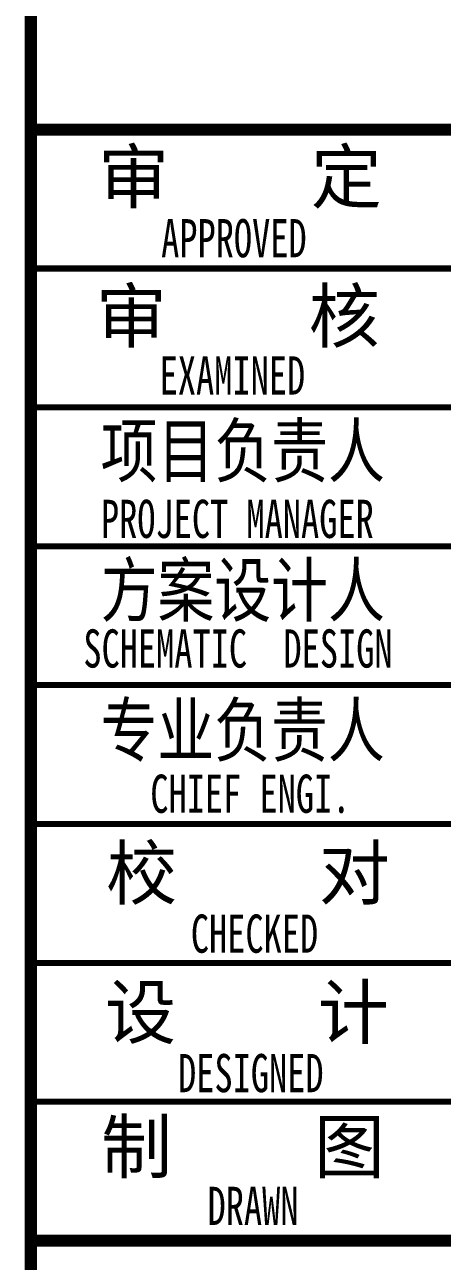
# Model space of a CAD drawing. Extents: x 1725261 to 1937680, y 860327 to 1571294.
# Drawn here: x 1867406 to 1869811, y 1364999 to 1372121 of the extents above; entities that cross this region are included whole.
import ezdxf
from ezdxf.enums import TextEntityAlignment as Align

# ---------------------------------------------------------------- set-up
doc = ezdxf.new("R2010")
doc.units = 0
doc.header["$LTSCALE"] = 1000
doc.header["$MEASUREMENT"] = 0
doc.layers.add('图框', color=140, linetype='Continuous')
doc.layers.add('图签文字', color=147, linetype='Continuous')
doc.styles.add('建筑图签-1', font='simhei.ttf', dxfattribs={"width": 0.7})

msp = doc.modelspace()

# ---------------------------------------------------------------- linework, layer by layer
at = {"layer": '图框'}
for points, const_width in [([(1867441.1, 1358317.1), (1867441.1, 1415717.1)], 70), ([(1874441.1, 1371517.4), (1867441.1, 1371517.4)], 70), ([(1867441.1, 1371517.4), (1874441.1, 1371517.4)], 70), ([(1867441.1, 1370717.4), (1874441.1, 1370717.4)], 35), ([(1867441.1, 1369917.4), (1874441.1, 1369917.4)], 35), ([(1867441.1, 1369117.4), (1874441.1, 1369117.4)], 35), ([(1867441.1, 1368317.4), (1874441.1, 1368317.4)], 35), ([(1867441.1, 1367517.4), (1874441.1, 1367517.4)], 35), ([(1867441.1, 1366717.4), (1874441.1, 1366717.4)], 35), ([(1867441.1, 1365917.4), (1874441.1, 1365917.4)], 35), ([(1867441.1, 1365117.4), (1874441.1, 1365117.4)], 70)]:
    msp.add_lwpolyline(points, dxfattribs=dict(at, const_width=const_width))

# ---------------------------------------------------------------- texts
at = {"layer": '图框', "style": '建筑图签-1', "width": 0.7}
for s, p in [('APPROVED ', (1868191.7, 1370781.8)), ('EXAMINED  ', (1868183.1, 1369991.3, -1799)), ('PROJECT MANAGER', (1867844.9, 1369165.1, -1799)), ('SCHEMATIC  DESIGN', (1867743.7, 1368418.5, -1799))]:
    msp.add_text(s, height=220, dxfattribs=at).set_placement(p)
for s, p in [('CHIEF ENGI.', (1868705.5, 1367691.9)), ('CHECKED  ', (1868834.1, 1366885.9)), ('DESIGNED ', (1868760.6, 1366082.6)), (' DRAWN   ', (1868825.6, 1365317.6))]:
    msp.add_text(s, height=220, dxfattribs=at).set_placement(p, align=Align.MIDDLE)
at = {"layer": '图签文字', "color": 7, "style": '建筑图签-1'}
for s, p in [('审    定', (1867828.8, 1371096.3)), ('审    核', (1867815.6, 1370294)), ('校    对', (1867874.4, 1367085.3)), ('设    计', (1867868.9, 1366283.6)), ('制    图', (1867845.9, 1365508.8))]:
    msp.add_text(s, height=300, dxfattribs=at).set_placement(p)
at = {"layer": '图签文字', "color": 7, "style": '建筑图签-1', "width": 0.8}
for s, p in [('项目负责人', (1867843.5, 1369517.8)), ('方案设计人', (1867843.5, 1368715.3)), ('专业负责人', (1867842.3, 1367908.8))]:
    msp.add_text(s, height=300, dxfattribs=at).set_placement(p)

doc.saveas('drawing.dxf')
